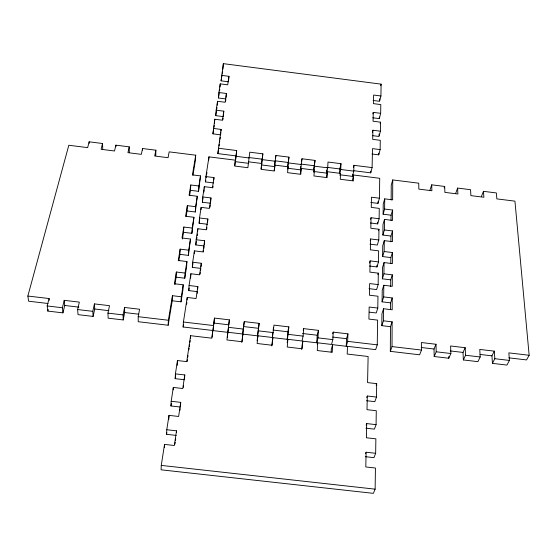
<?xml version="1.0" encoding="UTF-8"?>
<svg xmlns="http://www.w3.org/2000/svg" width="557" height="557" viewBox="0 0 557 557"><rect width="100%" height="100%" fill="white"/><g stroke="black" fill="none" stroke-linecap="round" stroke-linejoin="round"><path stroke-width="0.84" d="M142.55 150.077L142.557 148.517L155.869 150.195L155.772 155.626M481.429 196.433L483.469 191.323L496.371 192.945L496.83 198.884L514.947 201.154L529.15 355.269L508.84 352.873L509.432 360.421L506.954 365.072L492.444 363.366L494.825 358.701L494.317 351.154L479.765 349.434L480.197 356.974L477.913 361.653L463.361 359.947L465.555 355.255L465.199 347.714L450.606 345.988L450.885 353.521L448.796 358.235L434.209 356.515L436.201 351.794L435.999 344.261L421.371 342.534L421.496 350.061L419.602 354.802L390.325 351.356L392.024 346.586L392.128 321.842L383.425 320.804L381.81 325.664L390.457 326.687L392.128 321.842M392.232 297.939L390.589 302.862L382.088 301.845L383.682 296.916L392.232 297.939L392.184 309.789L383.557 308.752L381.956 313.647L381.81 325.664M392.33 274.852L390.715 279.837L382.36 278.827L383.926 273.835L392.33 274.852L392.281 286.298L383.801 285.275L382.227 290.239L382.088 301.845M392.427 252.53L390.833 257.571L382.617 256.575L384.163 251.52L392.427 252.53L392.379 263.593L384.045 262.584L382.492 267.604L382.36 278.827M392.518 230.939L390.951 236.036L382.875 235.04L384.386 229.937L392.518 230.939L392.476 241.647L384.274 240.638L382.75 245.721L382.617 256.575M392.608 210.045L391.07 215.183L383.119 214.201L384.608 209.049L392.608 210.045L392.567 220.405L384.497 219.409L382.993 224.534L382.875 235.04M483.469 191.323L483.873 197.262L470.895 195.632L470.554 189.7L457.624 188.078L457.903 194.003L444.897 192.374L444.681 186.456L431.717 184.827L431.877 190.745L418.836 189.115L418.739 183.197L392.741 179.932L392.65 199.845L384.713 198.856L383.237 204.029L383.119 214.201M390.325 351.356L390.457 326.687M390.554 309.608L390.589 302.862M390.68 286.361L390.715 279.837M390.805 263.517L390.833 257.571M390.923 241.787L390.951 236.036M391.042 220.356L391.07 215.183M391.153 199.998L391.237 185.133L392.741 179.932M383.425 320.804L383.557 308.752M383.682 296.916L383.801 285.275M383.926 273.835L384.045 262.584M384.163 251.52L384.274 240.638M384.386 229.937L384.497 219.409M384.608 209.049L384.713 198.856M369.5 266.03L376.964 266.935L376.992 265.236M370.419 222.981L377.646 223.879L377.674 222.152M370.865 202.49L377.973 203.375L378.001 201.648M371.985 153.997L378.739 154.853L378.767 153.168M379.045 135.65L379.073 134.021M372.758 117.785L379.317 118.627L379.338 117.04M379.602 100.462L379.63 98.777M227.855 332.348L212.809 330.58L211.799 338.183L190.585 335.69L186.748 361.625L177.474 360.546L175.413 373.872L184.778 374.952L182.766 388.528L173.318 387.442L171.18 401.277L180.719 402.363L178.637 416.469L169.001 415.376L166.78 429.746L176.506 430.839L174.341 445.496L164.517 444.395L161.265 465.401L161.105 469.816L373.378 493.349L375.126 489.157L375.439 468.033L365.796 466.954L366.102 452.221L375.655 453.294L375.871 438.839L366.409 437.767L366.708 423.585L376.079 424.65L376.281 410.732L367 409.667L367.286 396.006L376.483 397.064L376.685 383.655L367.571 382.596L368.121 356.501L347.206 354.05L347.484 346.412L332.599 344.665L331.29 349.476L331.171 352.01M332.752 333.734L333.183 332.118L347.93 333.859L346.531 338.698L346.259 346.175L375.655 349.629L377.256 344.853L377.618 320.115L368.908 319.077L369.159 307.032L377.799 308.07L377.973 296.227L369.409 295.203L369.653 283.569L378.147 284.592L378.314 273.153L369.897 272.136L370.133 260.892L378.482 261.908L378.642 250.845L370.363 249.835L370.593 238.96L378.802 239.97L378.962 229.268L370.823 228.266L371.039 217.745L379.115 218.741L379.268 208.388L371.261 207.392L371.477 197.206L379.421 198.195L379.714 178.296L353.618 175.016L352.344 180.259M378.739 154.853L380.139 149.589L380.278 140.315L372.696 139.354L372.884 130.22L380.41 131.18L380.542 122.185L373.072 121.224L373.26 112.368L380.675 113.322L380.8 104.584L373.448 103.637L373.629 95.038L380.932 95.978L381.106 84.142L223.364 63.651L221.094 80.842L228.461 81.795L228.962 76.316L221.554 75.362M353.556 170.679L370.725 172.837L372.097 167.601L372.501 148.622L380.139 149.589M370.725 172.837L370.76 171.117M346.259 346.175L347.665 341.364L347.93 333.859M353.618 175.016L353.41 180.914L340.278 179.27L340.55 173.38L327.46 171.737L326.339 177.001M340.341 174.842L352.49 176.367L353.758 171.117L353.967 165.318L372.097 167.601M352.49 176.367L352.546 174.71M102.746 148.984L102.523 143.497L89.141 141.812L87.658 147.626L68.81 145.259L27.85 296.039L49.079 298.545L47.185 305.967L47.818 311.085L62.934 312.867L62.405 307.756L64.222 300.334L79.338 302.124L77.611 309.553L78.036 314.642L93.11 316.411L92.789 311.335L94.432 303.906L109.513 305.689L107.947 313.125L108.162 318.179L123.201 319.948L123.083 314.907L124.566 307.464L139.598 309.246L138.206 316.689L138.213 321.716L168.179 325.239L168.374 320.24L172.44 295.704L181.31 296.763L181.032 301.824L172.217 300.78L172.44 295.704M164.392 447.403L164.517 444.395M176.242 435.407L166.578 434.321L166.78 429.746M168.82 419.233L169.001 415.376M332.599 344.665L332.244 352.296L317.26 350.541L317.699 342.91L302.778 341.156L301.441 349.378M303.259 330.252L303.628 328.623L318.416 330.371L317.212 335.237L316.78 342.708L331.526 344.442L332.835 339.617L333.183 332.118M339.874 173.241L340.731 169.481L340.995 163.681L328.01 162.045L327.683 167.838L326.562 173.116L313.577 171.486M176.123 277.163L176.36 272.025L185.077 273.069L184.778 278.201L176.123 277.163L174.877 284.69M180.426 407.049L170.95 405.969L171.18 401.277M339.575 173.916L339.805 168.952L340.995 163.681M179.89 254.347L180.148 249.146L188.719 250.184L188.398 255.378L179.89 254.347L178.818 260.808M173.199 389.816L173.318 387.442M184.778 374.952L184.458 379.742L175.163 378.669L175.413 373.872M183.532 232.297L183.81 227.04L192.235 228.071L191.9 233.313L183.532 232.297L182.418 239.023M177.21 365.392L177.474 360.546M187.055 210.971L187.347 205.665L195.632 206.689L195.284 211.98L187.055 210.971L186.115 216.666M176.36 272.025L174.418 283.757L183.211 284.808L182.926 289.912L181.032 301.824M326.562 173.116L326.757 169.808M316.78 342.708L317.984 337.869L318.416 330.371M327.46 171.737L327.126 177.62L313.96 175.97L314.357 170.087L301.24 168.444L300.272 173.735M190.459 190.327L190.773 184.987L198.919 185.996L198.557 191.33L190.459 190.327L189.617 195.444M176.416 432.364L176.506 430.839M180.148 249.146L178.268 260.488L186.915 261.525L186.609 266.692L184.778 278.201M302.778 341.156L302.263 348.786L287.238 347.025L287.837 339.401L272.867 337.639L272.192 345.256L257.125 343.495L257.884 335.878L242.88 334.116L242.037 341.726L226.929 339.951L229.38 319.85L214.466 318.089L212.976 330.503L183.135 326.994L183.427 322.016L187.222 297.466L196.085 298.517L197.853 286.563L189.074 285.511L190.884 273.766L199.594 274.81L201.3 263.266L192.673 262.222L194.428 250.88L202.978 251.91L204.635 240.756L196.148 239.726L197.846 228.753L206.257 229.783L207.852 218.992L199.51 217.975L201.147 207.364L209.418 208.388L210.964 197.944L202.762 196.934L204.349 186.672L212.482 187.681L213.979 177.579L205.909 176.569L208.959 156.858L235.402 160.179L234.831 165.533M183.81 227.04L181.993 237.999L190.487 239.037L188.398 255.378M155.869 150.195L154.707 156.023L168.068 157.694L169.168 151.859L195.709 155.194L195.375 160.59L192.945 175.302M187.068 299.993L187.222 297.466M180.475 406.269L180.719 402.363M197.22 293.351L197.47 291.645L188.746 290.601L189.074 285.511M187.347 205.665L185.592 216.262L193.947 217.286L191.9 233.313M190.605 278.04L190.884 273.766M200.903 268.411L192.325 267.381L192.673 262.222M190.773 184.987L189.074 195.242L197.289 196.259L195.284 211.98M194.247 253.47L194.428 250.88M243.681 325.727L244.265 321.612L259.137 323.366L257.585 335.753L272.415 337.493L273.988 325.121L288.818 326.875L287.809 331.77L287.224 339.234L302.012 340.975L303.119 336.115L303.628 328.623M313.876 169.976L315.011 160.409L301.998 158.766L301.588 161.043M204.217 245.957L195.786 244.934L196.148 239.726M195.709 155.194L192.444 174.891L200.527 175.901L198.557 191.33M313.695 169.829L315.011 160.409M197.631 231.754L197.846 228.753M190.41 338.155L190.585 335.69M207.42 224.255L199.134 223.239L199.51 217.975M200.986 209.634L201.147 207.364M210.964 197.944L210.525 203.249L202.372 202.24L202.762 196.934M203.953 191.998L204.12 189.714M204.238 188.189L204.349 186.672M213.526 182.919L205.505 181.923L205.909 176.569M197.665 289.104L197.853 286.563M208.722 159.936L208.959 156.858M201.035 266.699L201.3 263.266M220.83 132.51L220.628 134.829L212.92 133.854L214.772 119.247L222.466 120.221L223.803 111.177L216.165 110.202L217.543 101.29L225.119 102.265L226.421 93.485L218.901 92.518L220.238 83.877L227.702 84.838L228.962 76.316M204.335 244.474L204.635 240.756M287.565 168.221L300.578 169.85L300.843 166.55M287.224 339.234L288.227 334.36L288.818 326.875M301.24 168.444L300.78 174.32L287.579 172.67L288.101 166.794L274.949 165.144L274.141 170.463M300.578 169.85L301.998 158.766M214.459 123.132L214.772 119.247M223.315 116.615L215.726 115.647L216.165 110.202M207.608 221.999L207.852 218.992M217.223 105.189L217.481 102.07M225.926 98.944L218.448 97.983L218.901 92.518M219.98 87.003L220.238 83.877M222.897 69.145L223.364 63.651M213.784 179.869L213.979 177.579M248.422 163.305L235.339 161.669L236.105 155.911L217.857 153.614L221.108 129.412L213.352 128.43M220.969 130.965L221.108 129.412M223.385 115.842L223.803 111.177M271.663 345.883L272.867 337.639M272.415 337.493L272.86 332.522M287.711 166.571L288.965 157.123L275.917 155.48L275.457 158.529M287.69 167.462L288.965 157.123M226.072 97.384L226.421 93.485M257.585 335.753L259.137 323.366M274.949 165.144L274.364 171.013L261.136 169.356L261.783 163.486L248.603 161.836M235.402 160.179L234.629 166.035L247.886 167.699L249.773 152.186L262.855 153.836L261.484 164.949L274.531 166.585L275.917 155.48M212.809 330.58L212.092 337.194M212.976 330.503L214.466 318.089M274.531 166.585L275.109 160.813L288.08 162.449M235.339 161.669L236.683 150.536L218.323 148.225M236.105 155.911L236.683 150.536M241.808 342.388L242.88 334.116M227.862 332.257L242.734 334.005L243.562 326.555L258.33 328.296M261.665 163.298L262.855 153.836M242.734 334.005L244.265 321.612M227.256 337.264L228.467 327.321L243.437 329.083M229.38 319.85L228.774 324.808L213.958 323.06M261.052 168.82L261.783 163.486M174.975 443.992L175.225 442.272M175.476 440.552L175.734 438.839M179.939 410.349L180.183 408.699M183.337 387.345L183.587 385.653M187.159 361.458L187.403 359.794M187.772 357.295L188.022 355.624M188.886 349.789L189.129 348.125M189.373 346.454L189.624 344.79M189.993 342.29L190.236 340.619M200.054 274.169L200.29 272.526M200.534 270.883L200.778 269.233M203.333 251.952L203.583 250.239M203.834 248.526L204.092 246.814M206.689 229.219L206.932 227.562M209.933 207.253L210.288 204.851M212.781 187.96L213.032 186.282M217.857 153.614L218.609 148.489M218.992 145.934L219.242 144.221M219.493 142.515L219.743 140.81M220.001 139.104L220.252 137.391M222.835 119.901L223.078 118.258M225.578 101.339L225.808 99.745M166.578 434.321L166.842 432.636M170.95 405.969L171.326 403.54M175.163 378.669L175.678 375.348M183.135 326.994L183.525 324.466M186.644 304.213L186.908 302.521M188.746 290.601L189.129 288.094M192.325 267.381L192.952 263.336M195.786 244.934L196.308 241.571M196.698 239.044L196.955 237.366M197.213 235.681L197.477 233.996M199.134 223.239L199.636 219.98M202.372 202.24L203.033 197.979M205.505 181.923L205.77 180.21M206.167 177.641L206.431 175.928M206.696 174.223L206.96 172.51M212.92 133.854L213.561 129.684M213.951 127.184L214.208 125.513M215.726 115.647L216.353 111.602M216.722 109.179L216.972 107.564M218.448 97.983L219.18 93.277M219.542 90.923L219.785 89.35M221.094 80.842L221.352 79.171M221.609 77.5L221.999 74.993M222.257 73.322L222.515 71.651M181.31 296.763L183.211 284.808M185.077 273.069L186.915 261.525M188.719 250.184L190.487 239.037M192.235 228.071L193.947 217.286M195.632 206.689L197.289 196.259M198.919 185.996L200.527 175.901M257.083 340.766L257.884 335.878M168.179 325.239L172.217 300.78M287.725 169.07L288.101 166.794M273.229 329.215L273.536 327.579M123.201 319.948L124.671 312.533L124.566 307.464M313.911 172.35L314.357 170.087M287.161 342.639L287.837 339.401M142.557 148.517L141.332 154.345L127.936 152.667L129.231 146.846L115.884 145.168L114.526 150.989L101.102 149.304L102.523 143.497M93.11 316.411L94.746 309.003L94.432 303.906M340.035 175.629L340.55 173.38M353.423 167.566L353.967 165.318M62.934 312.867L64.737 305.466L64.222 300.334M372.884 113.886L373.26 112.368M380.723 85.674L381.106 84.142M317.295 344.518L317.699 342.91M380.932 95.978L379.589 101.311L373.134 100.476M372.313 132.489L372.884 130.22M47.818 311.085L48.236 309.441M379.317 118.627L380.675 113.322M380.153 123.696L380.542 122.185M380.41 131.18L379.032 136.472L372.382 135.623M370.635 219.214L371.039 217.745M377.973 203.375L379.421 198.195M370.182 240.415L370.593 238.96M377.646 223.879L379.115 218.741M378.537 230.73L378.962 229.268M369.507 263.05L370.133 260.892M378.802 239.97L377.312 245.052L369.966 244.154M376.964 266.935L378.482 261.908M377.876 274.58L378.314 273.153M378.147 284.592L376.609 289.563L369.013 288.644M377.799 308.07L376.233 312.964L369.368 312.15M429.983 189.986L431.717 184.827M366.757 397.538L367.286 396.006M444.159 187.925L444.681 186.456M376.135 385.2L376.685 383.655M366.165 425.082L366.708 423.585M376.483 397.064L374.833 401.66L366.527 400.706M455.737 193.216L457.624 188.078M376.079 424.65L374.395 429.134L365.935 428.173M365.552 453.677L366.102 452.221M375.655 453.294L373.942 457.659L365.322 456.684M434.209 356.515L434.014 349.009L435.999 344.261M463.361 359.947L463.02 352.435L465.199 347.714M492.444 363.366L491.949 355.846L494.317 351.154M529.15 355.269L526.553 359.926L508.903 357.845M161.265 465.401L375.126 489.157M47.185 305.967L62.405 307.756M77.611 309.553L92.789 311.335M107.947 313.125L123.083 314.907M138.206 316.689L168.374 320.24M183.427 322.016L213.477 325.553M258.392 330.844L273.32 332.606M288.227 334.36L303.119 336.115M317.984 337.869L332.835 339.617M347.665 341.364L377.256 344.853M392.024 346.586L421.496 350.061M436.201 351.794L450.885 353.521M465.555 355.255L480.197 356.974M494.825 358.701L509.432 360.421M48.013 303.495L28.616 301.205L27.85 296.039M64.737 305.466L78.913 307.137M94.746 309.003L108.887 310.674M124.671 312.533L138.777 314.197M273.083 330.036L287.809 331.77M302.521 333.504L317.212 335.237M332.745 337.069L346.531 338.698M421.196 347.498L434.014 349.009M450.23 350.924L463.02 352.435M480.043 354.44L491.949 355.846M249.125 157.547L262.124 159.184M301.038 164.078L313.974 165.701M326.896 167.33L339.805 168.952M235.917 156.301L249.076 157.958M262.215 159.608L275.339 161.258M288.449 162.909L301.546 164.552M314.621 166.202L327.683 167.838M340.731 169.481L353.758 171.117M49.079 298.545L49.288 300.265M89.141 141.812L89.231 143.386M448.733 356.564L448.796 358.235M115.884 145.168L115.926 146.735M129.231 146.846L129.294 152.312"/></g></svg>
